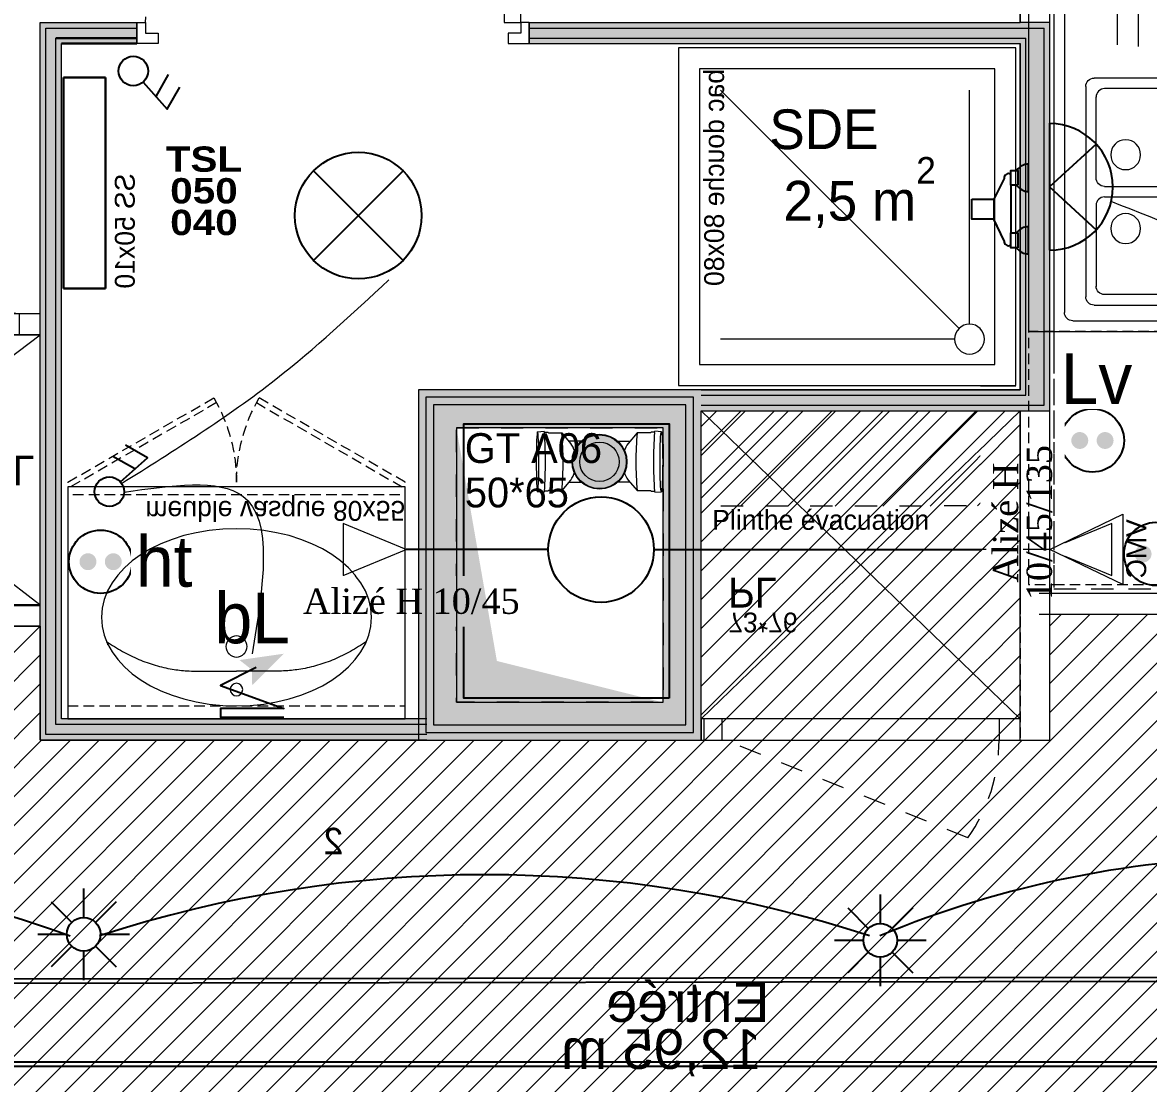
# Model space of a CAD drawing. Header units: centimetres. Extents: x 2666 to 9670, y 1889 to 5633.
# Drawn here: x 6692.1 to 6958.9, y 4312 to 4563.4 of the extents above; entities that cross this region are included whole.
import ezdxf

# ---------------------------------------------------------------- set-up
doc = ezdxf.new("R2010")
doc.units = ezdxf.units.CM
doc.header["$LTSCALE"] = 12.7
for name, pattern in [('ISO-03', [3, 1.2, -1.8]), ('Style de ligne -1', [0.83328, 0.41656, -0.41672]), ('Style de ligne -11', [0.694444, 0.41656, -0.277884]), ('Style de ligne -13', [0.295276, 0.19685, -0.098425]), ('Style de ligne -18', [0.328084, 0.109361, -0.218723]), ('Style de ligne -5', [0.41656, 0.13885, -0.27771]), ('VW-01', [0.83312, 0.41656, -0.41656])]:
    doc.linetypes.add(name, pattern=pattern)
for name, color, linetype, lineweight in [('B amÈnagement intÈrieur', 7, 'Continuous', 5), ('B aménagement intérieur', 7, 'Continuous', 5), ('B BATI-équipement-sanitaires', 7, 'Continuous', 5), ('B Faux plafonds', 7, 'Continuous', 5), ('B GÈnÈral', 7, 'Continuous', 5), ('B Général', 7, 'Continuous', 5), ('C ANNOTATIONS-prestations', 7, 'Continuous', 5), ('C ANNOTATIONS-prestations-1', 7, 'Continuous', 5), ('C ANNOTATIONS-texte', 7, 'Continuous', 5), ('C ANNOTATIONS-texte surfaces', 7, 'Continuous', 5), ('F REMPLISSAGE-vert clair', 7, 'Continuous', 13), ('F REMPLISSAGE-vert clair-1', 7, 'Continuous', 5), ('F REMPLISSAGE-vert foncÈ', 7, 'Continuous', 5), ('F REMPLISSAGE-vert foncé', 7, 'Continuous', 13), ('prlm-ELEC-CFO', 1, 'Continuous', 25)]:
    doc.layers.add(name, color=color, linetype=linetype, lineweight=lineweight)
for name, color, linetype, lineweight, true_color in [('B faience', 7, 'Style de ligne -11', 13, 0x0040ff), ('C ANNOTATIONS-textes-numérotation gaine', 7, 'ISO-03', 5, 0xdd0000), ('D SURFACES-shab', 1, 'Continuous', 5, 0xff0000)]:
    doc.layers.add(name, color=color, linetype=linetype, lineweight=lineweight, true_color=true_color)
for name, color, linetype in [('prlm-CHAUFF', 4, 'Continuous'), ('prlm-CHAUFF-CONV', 20, 'Continuous'), ('prlm-EAU-CHU', 42, 'Continuous'), ('prlm-EAU-EUEV', 25, 'Continuous'), ('prlm-GT', 242, 'Continuous'), ('prlm-MOD', 64, 'Continuous'), ('prlm-VMC', 93, 'Continuous')]:
    doc.layers.add(name, color=color, linetype=linetype)
doc.styles.add('Arial', font='arial.ttf')
doc.styles.add('Eurostile', font='')
doc.styles.add('prlm-chauff-rad', font='ariblk.ttf', dxfattribs={"height": 12})
doc.styles.add('prlm-elec-cfo', font='comic.ttf', dxfattribs={"height": 12})
doc.styles.add('prlm-vmc', font='pala.ttf', dxfattribs={"height": 14})
doc.styles.get('Eurostile').set_extended_font_data('Eurostile')

# ---------------------------------------------------------------- blocks, each defined once
blk = doc.blocks.new('Groupe-28-1')
at = {"layer": 'B Général', "color": 7, "linetype": 'VW-01', "lineweight": 5, "flags": 128}
blk.add_lwpolyline([(6794.89, 4467.39), (6843.89, 4467.39), (6843.89, 4402.39), (6794.89, 4402.39)], close=True, dxfattribs=at)
at = {"layer": 'C ANNOTATIONS-textes-numérotation gaine', "color": 7, "insert": (6796.89, 4466.09), "char_height": 7.059, "width": 48.6441, "attachment_point": 1, "line_spacing_factor": 0.894142, "style": 'Eurostile'}
blk.add_mtext('GT A06\\P50*65', dxfattribs=at)
blk = doc.blocks.new('xi.be')
at = {"layer": 'prlm-VMC', "color": 0, "linetype": 'ByBlock', "lineweight": 5, "flags": 128}
blk.add_lwpolyline([(-6.17, -15), (6.17, -15), (0, 0)], close=True, dxfattribs=at)
at = {"layer": 'prlm-VMC', "color": 0, "linetype": 'ByBlock', "lineweight": 5}
blk.add_solid([(0, -1), (5.17, -14), (-5.17, -14), (0, -1)], dxfattribs=at)
blk = doc.blocks.new('xi.cceu3')
at = {"layer": 'prlm-EAU-CHU', "color": 0, "lineweight": 13}
for p, q in [((-14.67, 7.11), (-13.12, 7.25)), ((-13.03, 6.94), (-13.12, 7.25)), ((-13.03, 6.97), (-12.22, 6.97)), ((-12.22, 6.97), (-12.09, 6.85)), ((-12.09, 6.85), (-8.92, 6.85)), ((-8.91, 6.84), (-6.83, 4.34)), ((8.91, 6.84), (6.83, 4.34)), ((12.09, 6.85), (8.92, 6.85)), ((12.22, 6.97), (12.09, 6.85)), ((13.03, 6.97), (12.22, 6.97)), ((13.03, 6.94), (13.12, 7.25)), ((14.67, 7.11), (13.12, 7.25)), ((-4.09, 4.87), (-7.27, 4.87)), ((4.09, 4.87), (7.27, 4.87)), ((-6.83, -4.34), (-8.91, -6.84)), ((-7.27, -4.87), (-4.09, -4.87)), ((7.27, -4.87), (4.09, -4.87)), ((6.83, -4.34), (8.91, -6.84)), ((-13.12, -7.25), (-14.67, -7.11)), ((-13.12, -7.25), (-13.03, -6.97)), ((-12.22, -6.97), (-13.03, -6.97)), ((-12.09, -6.85), (-12.22, -6.97)), ((-8.92, -6.85), (-12.09, -6.85)), ((8.92, -6.85), (12.09, -6.85)), ((12.09, -6.85), (12.22, -6.97)), ((12.22, -6.97), (13.03, -6.97)), ((13.12, -7.25), (13.03, -6.97)), ((13.12, -7.25), (14.67, -7.11))]:
    blk.add_line(p, q, dxfattribs=at)
for radius in [6.36, 4.67]:
    blk.add_circle((0, 0), radius, dxfattribs=at)
for centre, radius, start, end in [((-119.65, 0.01), 106.84, 356.2523, 3.719), ((-87.18, 0), 78.56, 354.9975, 5.0025), ((87.18, 0), 78.56, 174.9975, 185.0025), ((119.65, 0.01), 106.84, 176.281, 183.7477), ((-11.68, 0.73), 6.05, 16.1332, 36.5542), ((11.68, 0.73), 6.05, 143.4458, 163.8668), ((-11.68, -0.73), 6.05, 323.4458, 343.8668), ((11.68, -0.73), 6.05, 196.1332, 216.5542)]:
    blk.add_arc(centre, radius, start, end, dxfattribs=at)
at = {"layer": 'prlm-EAU-CHU', "color": 0, "lineweight": 13, "extrusion": (0, 0, -1)}
blk.add_ellipse((-14.67, 0), major_axis=(0, 7.1), ratio=0.043635, dxfattribs=at)
at = {"layer": 'prlm-EAU-CHU', "color": 0, "lineweight": 13}
blk.add_ellipse((14.67, 0), major_axis=(0, 7.1), ratio=0.043635, dxfattribs=at)
blk = doc.blocks.new('xi.chu')
at = {"layer": 'prlm-EAU-EUEV', "linetype": 'ByBlock', "lineweight": 5}
blk.add_hatch(color=0, dxfattribs=at).paths.add_polyline_path([(6.5, 0, 1), (-6.5, 0, 1)])
at = {"layer": 'prlm-EAU-EUEV', "color": 0, "linetype": 'ByBlock', "lineweight": 5}
blk.add_circle((0, 0), 6.5, dxfattribs=at)
blk = doc.blocks.new('xi.dchrob')
at = {"layer": 'prlm-MOD', "color": 161}
for p, q in [((8.16, -2.3), (8.16, 2.3)), ((13.38, 1.16), (13.38, -1.16))]:
    blk.add_line(p, q, dxfattribs=at)
for points in [[(0, 10.66), (0, 4.16)], [(4.19, -5.66), (4.19, 5.66)], [(5.77, 7.56), (8.16, 2.38)], [(5.77, -7.26), (8.16, -2.37)], [(0, -4.16), (0, -10.66)]]:
    blk.add_lwpolyline(points, dxfattribs=at)
for points in [[(2.5, 9.16), (4.19, 9.16), (4.19, 5.66), (2.5, 5.66)], [(13.38, -2.37), (8.16, -2.37), (8.16, 2.38), (13.38, 2.38)], [(2.5, -5.66), (4.19, -5.66), (4.19, -9.16), (2.5, -9.16)]]:
    blk.add_lwpolyline(points, close=True, dxfattribs=at)
for centre, radius, start, end in [((0, 7.41), 3.25, 32.579, 90), ((4.65, 7.56), 1.13, 0, 114.0743), ((0, 7.41), 3.25, 270, 327.421), ((0, -7.41), 3.25, 32.579, 90), ((4.65, -7.26), 1.13, 245.9257, 360), ((0, -7.41), 3.25, 270, 327.421)]:
    blk.add_arc(centre, radius, start, end, dxfattribs=at)
blk = doc.blocks.new('xi.BL')
at = {"color": 0, "lineweight": 5}
blk.add_wipeout([(-7.5, -7.5), (7.5, -7.5), (7.5, 7.5), (-7.5, 7.5)], dxfattribs=at).dxf.layer = 'prlm-ELEC-CFO'
at = {"layer": 'prlm-ELEC-CFO', "lineweight": 5}
blk.add_hatch(color=0, dxfattribs=at).paths.add_polyline_path([(-3, 6), (-0.1, 3.7), (0, 0), (7.5, 7.5)])
at = {"layer": 'prlm-ELEC-CFO', "color": 0}
blk.add_lwpolyline([(0.95, 4.23), (-7.5, 0), (7.5, -5.5), (-7.5, -5.5), (-7.5, -7.5), (7.5, -7.5)], dxfattribs=at)
blk = doc.blocks.new('xi.PTCE')
at = {"layer": 'prlm-ELEC-CFO', "color": 0}
for points in [[(-10.61, 10.61), (10.61, -10.61)], [(10.61, 10.61), (-10.61, -10.61)]]:
    blk.add_lwpolyline(points, dxfattribs=at)
at = {"layer": 'prlm-ELEC-CFO', "color": 0, "linetype": 'ByBlock'}
blk.add_circle((0, 0), 15, dxfattribs=at)
blk = doc.blocks.new('xi.DA')
at = {"layer": 'prlm-ELEC-CFO', "color": 0}
for points in [[(0.61, -1.67), (7.04, 4.05), (1.81, 7.01)], [(4.05, 1.39), (-1.17, 4.34)]]:
    blk.add_lwpolyline(points, dxfattribs=at)
blk.add_circle((-2, -4), 3.5, dxfattribs=at)
blk = doc.blocks.new('xi.PCHT')
at = {"color": 0, "lineweight": 5}
blk.add_wipeout([(-7.5, -7.5), (7.5, -7.5), (7.5, 7.5), (-7.5, 7.5)], dxfattribs=at).dxf.layer = 'prlm-ELEC-CFO'
at = {"layer": 'prlm-ELEC-CFO', "color": 0, "linetype": 'ByBlock', "lineweight": 5, "const_width": 2}
for points in [[(-4, 0, 1), (-2, 0, 1)], [(2, 0, 1), (4, 0, 1)]]:
    blk.add_lwpolyline(points, format="xyb", close=True, dxfattribs=at)
at = {"layer": 'prlm-ELEC-CFO', "color": 0, "linetype": 'ByBlock', "lineweight": -2}
blk.add_circle((0, 0), 7.5, dxfattribs=at)
blk = doc.blocks.new('xi.SPOT')
at = {"color": 0, "lineweight": 5}
blk.add_wipeout([(-4, 0), (-2.83, -2.83), (0, -4), (2.83, -2.83), (4, 0), (2.83, 2.83), (0, 4), (-2.83, 2.83)], dxfattribs=at).dxf.layer = 'prlm-ELEC-CFO'
at = {"layer": 'prlm-ELEC-CFO', "color": 0, "linetype": 'ByBlock', "lineweight": -2, "flags": 128}
for points in [[(0, 10.88), (0, 4)], [(-7.69, 7.69), (-2.83, 2.83)], [(7.69, 7.69), (2.83, 2.83)], [(-10.88, 0), (-4, 0)], [(4, 0), (10.88, 0)], [(-2.83, -2.83), (-7.69, -7.69)], [(0, -4), (0, -10.88)], [(2.83, -2.83), (7.69, -7.69)]]:
    blk.add_lwpolyline(points, dxfattribs=at)
at = {"layer": 'prlm-ELEC-CFO', "color": 0, "linetype": 'ByBlock', "lineweight": -2}
blk.add_circle((0, 0), 4, dxfattribs=at)
blk = doc.blocks.new('xi.ECAP')
at = {"color": 0}
blk.add_wipeout([(-15, 0), (-10.13, 11.06), (0, 15), (10.13, 11.06), (15, 0)], dxfattribs=at).dxf.layer = 'prlm-ELEC-CFO'
at = {"layer": 'prlm-ELEC-CFO', "color": 0, "linetype": 'ByBlock', "lineweight": -2, "flags": 128}
blk.add_lwpolyline([(15, 0, 1), (-15, 0)], format="xyb", close=True, dxfattribs=at)
at = {"layer": 'prlm-ELEC-CFO', "color": 0}
blk.add_lwpolyline([(-10.13, 11.06), (0, 0), (10.13, 11.06)], dxfattribs=at)
blk = doc.blocks.new('xi.LV')
at = {"color": 0, "lineweight": 5}
blk.add_wipeout([(-7.5, -7.5), (7.5, -7.5), (7.5, 7.5), (-7.5, 7.5)], dxfattribs=at).dxf.layer = 'prlm-ELEC-CFO'
at = {"layer": 'prlm-ELEC-CFO', "color": 0, "linetype": 'ByBlock', "lineweight": 5, "const_width": 2}
for points in [[(-4, 0, 1), (-2, 0, 1)], [(2, 0, 1), (4, 0, 1)]]:
    blk.add_lwpolyline(points, format="xyb", close=True, dxfattribs=at)
at = {"layer": 'prlm-ELEC-CFO', "color": 0, "linetype": 'ByBlock', "lineweight": -2}
blk.add_circle((0, 0), 7.5, dxfattribs=at)
blk = doc.blocks.new('Evier 120.60 RSH')
at = {"layer": 'B Général', "color": 7, "linetype": 'Continuous', "lineweight": 5}
for p, q in [((-55.5, -2.5), (55.5, -2.5)), ((-57.5, -55.5), (-57.5, -4.5)), ((57.5, -4.5), (57.5, -55.5)), ((2, -7.53), (51.79, -7.53)), ((0, -50.5), (0, -9.53)), ((18.98, -10), (18.98, -10)), ((53.79, -9.53), (53.79, -50.5)), ((-52.12, -15), (-7.88, -15)), ((-52.5, -20), (-7.5, -20)), ((-52.5, -25), (-7.5, -25)), ((-52.5, -30), (-7.5, -30)), ((-52.5, -35), (-7.5, -35)), ((-52.5, -40), (-7.5, -40)), ((-52.12, -45), (-7.88, -45)), ((25.65, -43.33), (25.65, -43.33)), ((9.17, -50), (9.17, -50)), ((51.79, -52.5), (2, -52.5)), ((55.5, -57.5), (-55.5, -57.5))]:
    blk.add_line(p, q, dxfattribs=at)
at = {"layer": 'B Général', "color": 7, "linetype": 'Continuous', "lineweight": 5, "flags": 128}
blk.add_lwpolyline([(-60, 0), (-60, 6), (60, 6), (60, 0)], dxfattribs=at)
blk.add_lwpolyline([(-60, 0), (60, 0), (60, -60), (-60, -60)], close=True, dxfattribs=at)
for points in [[(25.65, -12), (25.65, -48, -0.414212), (23.65, -50), (4.5, -50, -0.198914), (3.09, -49.41, -0.198914), (2.5, -48), (2.5, -12, -0.414214), (4.5, -10)], [(25.65, -12, 0.414212), (23.65, -10), (4.45, -10)], [(28.15, -12), (28.15, -48, 0.414212), (30.15, -50), (49.29, -50, 0.198914), (50.71, -49.41, 0.198914), (51.29, -48), (51.29, -12, 0.414214), (49.29, -10)], [(28.15, -12, -0.414212), (30.15, -10), (49.34, -10)]]:
    blk.add_lwpolyline(points, format="xyb", dxfattribs=at)
at = {"layer": 'B Général', "color": 7, "linetype": 'Continuous', "lineweight": 5}
for centre, start, end in [((-55.5, -4.5), 90, 180), ((55.5, -4.5), 0, 90), ((2, -9.53), 90, 180), ((51.79, -9.53), 0, 90), ((2, -50.5), 180, 270), ((51.79, -50.5), 270, 0), ((-55.5, -55.5), 180, 270), ((55.5, -55.5), 270, 0)]:
    blk.add_arc(centre, 2, start, end, dxfattribs=at)
for centre in [(18.15, -17), (35.65, -17)]:
    blk.add_ellipse(centre, major_axis=(3.54, 0), ratio=1, dxfattribs=at)
blk = doc.blocks.new('Lave Vaisselle')
at = {"layer": 'B Général', "color": 7, "linetype": 'Style de ligne -13', "lineweight": 5, "flags": 128}
blk.add_lwpolyline([(-30, 30), (-30, 36), (30, 36), (30, 30)], dxfattribs=at)
blk.add_lwpolyline([(-30, 30), (30, 30), (30, -30), (-30, -30)], close=True, dxfattribs=at)
at = {"layer": 'B Général', "color": 7, "insert": (0, 0), "char_height": 7.059, "attachment_point": 5, "line_spacing_factor": 0.894142, "style": 'Eurostile'}
blk.add_mtext('LV', dxfattribs=at)
blk = doc.blocks.new('Groupe-7-1')
at = {"layer": 'B Général', "color": 7, "linetype": 'Continuous', "lineweight": 5}
for centre, major_axis, ratio in [((0, -24.07), (32, 0), 0.65625), ((0, -6.97), (1.5, 0), 1), ((0, -17.15), (2.5, 0), 1)]:
    blk.add_ellipse(centre, major_axis=major_axis, ratio=ratio, dxfattribs=at)
for points in [[(-30.82, -18.37), (-20.7, -11.37), (-9.74, -11.32), (-4.71, -11.3), (0, -11.3)], [(30.82, -18.37), (20.7, -11.37), (9.74, -11.32), (4.71, -11.3), (0, -11.3)]]:
    blk.add_open_spline(points, degree=2, knots=[0, 0, 0, 1, 1, 2, 2, 2], dxfattribs=at)
blk.add_open_spline([(-30.45, -17.59), (-30.5, -17.61), (-30.55, -17.64)], degree=2, dxfattribs=at)
blk = doc.blocks.new('meuble vasque 80x60')
at = {"layer": 'B BATI-équipement-sanitaires', "color": 7, "linetype": 'Style de ligne -13', "lineweight": 5, "flags": 128}
for points in [[(-40, -3.07), (40, -3.07), (40, -53.07), (-40, -53.07)], [(-40, -56.07), (-5.36, -76.07), (-4.71, -74.94), (-39.35, -54.94)], [(40, -56.07), (5.36, -76.07), (4.71, -74.94), (39.35, -54.94)]]:
    blk.add_lwpolyline(points, close=True, dxfattribs=at)
at = {"layer": 'B BATI-équipement-sanitaires', "color": 7, "linetype": 'Style de ligne -13', "lineweight": 5}
for centre, start, end in [((-40, -56.07), 330, 0), ((40, -56.07), 180, 210)]:
    blk.add_arc(centre, 40, start, end, dxfattribs=at)
at = {"layer": 'B Général', "lineweight": 5, "flags": 128}
blk.add_lwpolyline([(-40, 0), (40, 0), (40, -55), (-40, -55)], close=True, dxfattribs=at)
at = {"layer": 'B Général', "color": 7}
blk.add_blockref('Groupe-7-1', (0, 0), dxfattribs=at)
at = {"layer": 'C ANNOTATIONS-prestations', "insert": (40, -53.07), "char_height": 4.706, "width": 80, "attachment_point": 9, "line_spacing_factor": 0.894142, "style": 'Eurostile'}
blk.add_mtext('meuble vasque 80x55', dxfattribs=at)
blk = doc.blocks.new('VMC')
at = {"layer": 'B Général', "color": 7, "linetype": 'Style de ligne -1', "lineweight": 13}
blk.add_line((0, 10.77), (0, 17), dxfattribs=at)
at = {"layer": 'B Général', "color": 250, "linetype": 'Continuous', "lineweight": 5, "true_color": 0x444444, "flags": 128}
blk.add_lwpolyline([(0, 10.77), (-8.34, -6.52), (8.34, -6.52)], close=True, dxfattribs=at)
at = {"layer": 'C ANNOTATIONS-prestations', "insert": (-7.15, -7.39), "char_height": 4.706, "attachment_point": 1, "line_spacing_factor": 0.894142, "style": 'Eurostile'}
blk.add_mtext('VMC', dxfattribs=at)
blk = doc.blocks.new('Bac douche 80.80')
at = {"layer": 'B faience', "lineweight": 18, "flags": 128}
blk.add_lwpolyline([(-41, -40), (40, -40), (40, 41)], dxfattribs=at)
at = {"layer": 'B Général', "color": 7, "linetype": 'Continuous', "lineweight": 5}
for p, q in [((25.5, -25.5), (-31, 31)), ((28, -24.46), (28, 31)), ((24.46, -28), (-31, -28))]:
    blk.add_line(p, q, dxfattribs=at)
at = {"layer": 'B Général', "color": 7, "linetype": 'Continuous', "lineweight": 5, "flags": 128}
for points in [[(-41, 41), (39, 41), (39, -39), (-41, -39)], [(-36, 36), (34, 36), (34, -34), (-36, -34)]]:
    blk.add_lwpolyline(points, close=True, dxfattribs=at)
at = {"layer": 'B Général', "color": 7, "linetype": 'Continuous', "lineweight": 5}
blk.add_circle((28, -28), 3.54, dxfattribs=at)
at = {"layer": 'C ANNOTATIONS-prestations', "color": 7, "insert": (-36, 32.51), "char_height": 4.706, "width": 70, "attachment_point": 4, "line_spacing_factor": 0.894142, "style": 'Eurostile'}
blk.add_mtext('bac douche 80x80', dxfattribs=at)
blk = doc.blocks.new('Groupe-13-1')
at = {"layer": 'B Général', "color": 7, "linetype": 'Continuous', "lineweight": 5}
for p, q in [((-301.8, 126.63), (-216.72, 62.63)), ((-216.8, 126.63), (-299.72, 62.63))]:
    blk.add_line(p, q, dxfattribs=at)
at = {"layer": 'B Général', "color": 7, "linetype": 'VW-01', "lineweight": 5}
blk.add_line((-295.38, 42.15), (-221.72, 57.63), dxfattribs=at)
at = {"layer": 'B Général', "color": 7, "linetype": 'Continuous', "lineweight": 5, "flags": 128}
for points in [[(-301.8, 62.63), (-301.8, 126.63), (-216.72, 126.63), (-216.72, 62.63)], [(-301.8, 57.63), (-301.8, 62.63), (-296.8, 62.63), (-296.8, 57.63)], [(-221.72, 57.63), (-221.72, 62.63), (-216.72, 62.63), (-216.72, 57.63)]]:
    blk.add_lwpolyline(points, close=True, dxfattribs=at)
at = {"layer": 'B Général', "color": 252, "linetype": 'Continuous', "lineweight": 5, "true_color": 0x888888, "flags": 128}
blk.add_lwpolyline([(-299.72, 57.63), (-299.72, 62.63), (-216.72, 62.63), (-216.72, 57.63)], close=True, dxfattribs=at)
at = {"layer": 'B Général', "color": 7, "linetype": 'VW-01', "lineweight": 5}
blk.add_arc((-211.8, 57.63), 85, 180, 190.4987, dxfattribs=at)
at = {"layer": 'B Général', "color": 7, "insert": (-229.57, 98.31), "char_height": 7.059, "attachment_point": 1, "line_spacing_factor": 0.894142, "style": 'Eurostile'}
blk.add_mtext('PL', dxfattribs=at)
at = {"layer": 'C ANNOTATIONS-prestations', "insert": (-240.14, 102.91), "char_height": 4.706, "attachment_point": 4, "line_spacing_factor": 0.894142, "style": 'Eurostile'}
blk.add_mtext('65*85', dxfattribs=at)

msp = doc.modelspace()

# ---------------------------------------------------------------- hatches: boundary and pattern name
at = {"layer": 'B GÈnÈral', "linetype": 'Continuous', "lineweight": 0, "true_color": 0xc0dcc0}
msp.add_hatch(color=9, dxfattribs=at).paths.add_polyline_path([(6929.83, 4559.69), (6928.53, 4558.39), (6812.18, 4558.39), (6812.18, 4563.39), (6935.53, 4563.39), (6934.23, 4562.09)])
at = {"layer": 'C ANNOTATIONS-prestations-1', "linetype": 'Continuous', "lineweight": 18, "true_color": 0x729900}
h = msp.add_hatch(dxfattribs=at)
h.set_pattern_fill('ANSI31_2', color=64, style=0, pattern_type=2)
h.set_pattern_definition([(45, (0, 0), (-5.61266, 5.61266), [])])
h.paths.add_polyline_path([(6852.89, 4448.76), (6852.89, 4471.39), (6930.53, 4471.39), (6930.53, 4448.87)])

# ---------------------------------------------------------------- linework, layer by layer
at = {"layer": 'B amÈnagement intÈrieur', "color": 9, "linetype": 'Continuous', "true_color": 0xc0dcc0}
for points in [[(6785.89, 4476.39), (6852.89, 4476.39), (6794.89, 4467.39), (6843.89, 4467.39)], [(6843.89, 4467.39), (6852.89, 4476.39), (6843.89, 4402.39), (6852.89, 4393.39)], [(6794.89, 4402.39), (6785.89, 4393.39), (6843.89, 4402.39), (6852.89, 4393.39)]]:
    msp.add_solid(points, dxfattribs=at)
at = {"layer": 'B aménagement intérieur', "color": 7, "linetype": 'Continuous', "lineweight": 13}
for p, q in [((6852.89, 4476.39), (6785.89, 4476.39)), ((6852.89, 4393.39), (6852.89, 4471.39)), ((6843.89, 4467.39), (6794.89, 4467.39)), ((6843.89, 4402.39), (6843.89, 4467.39)), ((6794.89, 4402.39), (6843.89, 4402.39)), ((6785.89, 4393.39), (6852.89, 4393.39))]:
    msp.add_line(p, q, dxfattribs=at)
at = {"layer": 'B aménagement intérieur', "color": 7, "linetype": 'Style de ligne -13', "lineweight": 5}
for p, q in [((6852.89, 4393.39), (6852.89, 4471.39)), ((6576.27, 4420.39), (6696.27, 4420.39)), ((6696.27, 4420.39), (6696.27, 4393.39)), ((6696.27, 4393.39), (6696.34, 4393.39)), ((6696.34, 4393.39), (6696.34, 4393.39)), ((6696.34, 4393.39), (6852.89, 4393.39)), ((6928.53, 4393.39), (6935.53, 4393.39))]:
    msp.add_line(p, q, dxfattribs=at)
at = {"layer": 'B GÈnÈral', "color": 9, "linetype": 'Continuous', "true_color": 0xc0dcc0}
for points in [[(6696.26, 4563.39), (6701.26, 4558.39), (6719.18, 4563.39), (6719.18, 4558.39)], [(6696.26, 4393.39), (6701.26, 4398.39), (6696.26, 4563.39), (6701.26, 4558.39)]]:
    msp.add_solid(points, dxfattribs=at)
at = {"layer": 'B Général', "color": 7, "linetype": 'Continuous', "lineweight": 5}
for p, q in [((6928.53, 4563.39), (6928.53, 4883.39)), ((6935.53, 4563.39), (6935.53, 4883.39)), ((6812.18, 4563.39), (6810.18, 4563.39)), ((6810.18, 4563.39), (6810.18, 4560.89)), ((6812.18, 4558.39), (6812.18, 4563.39)), ((6810.18, 4560.89), (6807.18, 4560.89)), ((6807.18, 4560.89), (6807.18, 4558.39)), ((6807.18, 4558.39), (6812.18, 4558.39)), ((6696.27, 4425.39), (6611.26, 4425.39)), ((6696.27, 4420.39), (6611.26, 4420.39)), ((6852.89, 4398.39), (6852.89, 4393.39)), ((6857.89, 4398.39), (6852.89, 4398.39)), ((6857.89, 4393.39), (6857.89, 4398.39)), ((6923.53, 4398.39), (6923.53, 4393.39)), ((6928.53, 4398.39), (6923.53, 4398.39)), ((6928.53, 4393.39), (6928.53, 4398.39)), ((6852.89, 4393.39), (6857.89, 4393.39)), ((6923.53, 4393.39), (6928.53, 4393.39)), ((6928.53, 4393.39), (6935.53, 4393.39))]:
    msp.add_line(p, q, dxfattribs=at)
at = {"layer": 'B Général', "color": 154, "linetype": 'VW-01'}
msp.add_line((6928.53, 4653.39), (6928.53, 4563.39), dxfattribs=at)
at = {"layer": 'B Général'}
for p, q in [((6806.18, 4646.39), (6806.18, 4563.39)), ((6810.18, 4563.39), (6810.18, 4646.39)), ((6806.18, 4563.39), (6810.18, 4563.39))]:
    msp.add_line(p, q, dxfattribs=at)
at = {"layer": 'B Général', "linetype": 'Style de ligne -18', "lineweight": 5}
msp.add_line((6721.18, 4563.39), (6721.91, 4574.22), dxfattribs=at)
at = {"layer": 'B Général', "color": 98, "linetype": 'Continuous', "lineweight": 13, "true_color": 0x004400}
for p, q in [((6696.26, 4563.39), (6719.18, 4563.39)), ((6696.26, 4393.39), (6696.26, 4563.39)), ((6719.18, 4563.39), (6719.18, 4558.39)), ((6812.18, 4563.39), (6928.53, 4563.39)), ((6812.18, 4563.39), (6812.18, 4558.39)), ((6701.26, 4398.39), (6701.26, 4558.39)), ((6812.18, 4558.39), (6928.53, 4558.39)), ((6787.89, 4393.39), (6696.26, 4393.39)), ((6787.89, 4393.39), (6787.89, 4393.39))]:
    msp.add_line(p, q, dxfattribs=at)
at = {"layer": 'B Général', "color": 7, "linetype": 'Continuous', "lineweight": 13}
for p, q in [((6696.27, 4425.39), (6611.26, 4425.39)), ((6696.27, 4420.39), (6611.26, 4420.39))]:
    msp.add_line(p, q, dxfattribs=at)
at = {"layer": 'B Général', "color": 252, "linetype": 'Continuous', "lineweight": 5}
for p, q in [((6853.53, 4398.39), (6853.53, 4393.39)), ((6928.53, 4398.39), (6853.53, 4398.39)), ((6928.53, 4393.39), (6928.53, 4398.39)), ((6853.53, 4393.39), (6928.53, 4393.39))]:
    msp.add_line(p, q, dxfattribs=at)
at = {"layer": 'B Général', "color": 7, "linetype": 'VW-01', "lineweight": 5}
msp.add_line((6916.12, 4370.19), (6858.53, 4393.39), dxfattribs=at)
at = {"layer": 'B Général', "color": 7, "linetype": 'Continuous', "lineweight": 5, "flags": 128}
msp.add_lwpolyline([(6719.18, 4563.39), (6721.18, 4563.39), (6721.18, 4560.89), (6724.18, 4560.89), (6724.18, 4558.39), (6719.18, 4558.39), (6719.18, 4558.39), (6719.18, 4558.39), (6719.18, 4562.67), (6719.18, 4562.67)], close=True, dxfattribs=at)
at = {"layer": 'B Général', "color": 7, "linetype": 'VW-01', "lineweight": 5}
msp.add_arc((6883.53, 4393.39), 40, 324.5523, 0, dxfattribs=at)
at = {"layer": 'C ANNOTATIONS-prestations', "color": 7, "linetype": 'VW-01', "lineweight": 13, "flags": 128}
msp.add_lwpolyline([(6852.89, 4448.76), (6852.89, 4471.39), (6930.53, 4471.39), (6930.53, 4448.87), (6852.89, 4448.76), (6852.89, 4448.76), (6852.89, 4448.76)], close=True, dxfattribs=at)
at = {"layer": 'D SURFACES-shab', "lineweight": 18}
for p, q in [((6696.27, 4425.27), (6696.27, 4563.39)), ((6701.26, 4398.39), (6701.26, 4558.39)), ((6850.53, 4476.39), (6785.89, 4476.39)), ((6850.53, 4476.39), (6850.53, 4476.39)), ((6852.89, 4393.39), (6852.89, 4471.39)), ((6611.19, 4425.27), (6696.27, 4425.27)), ((6576.27, 4420.39), (6696.27, 4420.39)), ((6696.27, 4420.39), (6696.26, 4393.39)), ((6696.26, 4393.39), (6852.89, 4393.39))]:
    msp.add_line(p, q, dxfattribs=at)
at = {"layer": 'F REMPLISSAGE-vert clair'}
for p, q in [((6697.56, 4562.09), (6719.18, 4562.09)), ((6697.56, 4394.69), (6697.56, 4562.09)), ((6812.18, 4562.09), (6934.23, 4562.09)), ((6699.96, 4397.09), (6699.96, 4559.69)), ((6812.18, 4559.69), (6929.83, 4559.69)), ((6851.09, 4474.59), (6787.69, 4474.59)), ((6851.09, 4395.19), (6851.09, 4474.59)), ((6849.29, 4472.79), (6789.49, 4472.79)), ((6849.29, 4396.99), (6849.29, 4472.79)), ((6787.89, 4397.09), (6699.96, 4397.09)), ((6789.49, 4396.99), (6849.29, 4396.99)), ((6787.89, 4394.69), (6697.56, 4394.69)), ((6787.69, 4395.19), (6851.09, 4395.19))]:
    msp.add_line(p, q, dxfattribs=at)
at = {"layer": 'F REMPLISSAGE-vert clair', "color": 7, "linetype": 'Continuous', "lineweight": 13}
for p, q in [((6843.89, 4467.39), (6794.89, 4467.39)), ((6843.89, 4402.39), (6843.89, 4467.39)), ((6794.89, 4402.39), (6843.89, 4402.39))]:
    msp.add_line(p, q, dxfattribs=at)
at = {"layer": 'F REMPLISSAGE-vert clair-1', "color": 9, "linetype": 'Continuous', "true_color": 0xc0dcc0}
for points in [[(6699.96, 4559.69), (6697.56, 4562.09), (6719.18, 4559.69), (6719.18, 4562.09)], [(6699.96, 4397.09), (6697.56, 4394.69), (6699.96, 4559.69), (6697.56, 4562.09)], [(6934.23, 4562.09), (6929.83, 4559.69), (6812.18, 4562.09), (6812.18, 4559.69)], [(6787.69, 4474.59), (6851.09, 4474.59), (6789.49, 4472.79), (6849.29, 4472.79)], [(6849.29, 4472.79), (6851.09, 4474.59), (6849.29, 4396.99), (6851.09, 4395.19)], [(6789.49, 4472.79), (6849.29, 4472.79), (6794.89, 4467.39), (6843.89, 4467.39)], [(6843.89, 4467.39), (6849.29, 4472.79), (6843.89, 4402.39), (6849.29, 4396.99)], [(6789.49, 4396.99), (6794.89, 4402.39), (6849.29, 4396.99), (6843.89, 4402.39)], [(6699.96, 4397.09), (6787.89, 4397.09), (6697.56, 4394.69), (6787.89, 4394.69)], [(6787.69, 4395.19), (6789.49, 4396.99), (6851.09, 4395.19), (6849.29, 4396.99)]]:
    msp.add_solid(points, dxfattribs=at)
at = {"layer": 'F REMPLISSAGE-vert foncÈ', "color": 54, "linetype": 'Continuous', "true_color": 0x99aa00}
for points in [[(6697.56, 4562.09), (6696.26, 4563.39), (6719.18, 4562.09), (6719.18, 4563.39)], [(6697.56, 4394.69), (6696.26, 4393.39), (6697.56, 4562.09), (6696.26, 4563.39)], [(6935.53, 4563.39), (6934.23, 4562.09), (6812.18, 4563.39), (6812.18, 4562.09)], [(6701.26, 4398.39), (6699.96, 4397.09), (6701.26, 4558.39), (6699.96, 4559.69)], [(6929.83, 4559.69), (6928.53, 4558.39), (6812.18, 4559.69), (6812.18, 4558.39)], [(6785.89, 4476.39), (6852.89, 4476.39), (6787.69, 4474.59), (6851.09, 4474.59)], [(6851.09, 4474.59), (6852.89, 4476.39), (6851.09, 4395.19), (6852.89, 4393.39)], [(6697.56, 4394.69), (6787.89, 4394.69), (6696.26, 4393.39), (6787.89, 4393.39)], [(6785.89, 4393.39), (6787.69, 4395.19), (6852.89, 4393.39), (6851.09, 4395.19)]]:
    msp.add_solid(points, dxfattribs=at)
at = {"layer": 'F REMPLISSAGE-vert foncé', "color": 98, "linetype": 'Continuous', "lineweight": 13, "true_color": 0x004400}
for p, q in [((6696.26, 4563.39), (6719.18, 4563.39)), ((6696.26, 4393.39), (6696.26, 4563.39)), ((6812.18, 4563.39), (6928.53, 4563.39)), ((6935.53, 4563.39), (6928.53, 4563.39)), ((6701.26, 4398.39), (6701.26, 4558.39)), ((6812.18, 4558.39), (6928.53, 4558.39)), ((6787.89, 4393.39), (6696.26, 4393.39))]:
    msp.add_line(p, q, dxfattribs=at)
at = {"layer": 'F REMPLISSAGE-vert foncé'}
for p, q in [((6697.56, 4562.09), (6719.18, 4562.09)), ((6697.56, 4394.69), (6697.56, 4562.09)), ((6812.18, 4562.09), (6934.23, 4562.09)), ((6699.96, 4397.09), (6699.96, 4559.69)), ((6812.18, 4559.69), (6929.83, 4559.69)), ((6851.09, 4474.59), (6787.69, 4474.59)), ((6851.09, 4395.19), (6851.09, 4474.59)), ((6787.89, 4397.09), (6699.96, 4397.09)), ((6787.89, 4394.69), (6697.56, 4394.69)), ((6787.69, 4395.19), (6851.09, 4395.19))]:
    msp.add_line(p, q, dxfattribs=at)
at = {"layer": 'F REMPLISSAGE-vert foncé', "color": 7, "linetype": 'Continuous', "lineweight": 13}
for p, q in [((6852.89, 4476.39), (6785.89, 4476.39)), ((6852.89, 4393.39), (6852.89, 4471.39)), ((6785.89, 4393.39), (6852.89, 4393.39))]:
    msp.add_line(p, q, dxfattribs=at)
at = {"layer": 'prlm-CHAUFF', "ltscale": 50}
for p, q in [((6309.76, 4336.24), (7014.66, 4337.29)), ((6309.76, 4335.24), (7015.08, 4336.29)), ((6309.77, 4317.14), (7041.02, 4317.14)), ((6309.77, 4316.14), (7041.44, 4316.14))]:
    msp.add_line(p, q, dxfattribs=at)
at = {"layer": 'prlm-ELEC-CFO', "lineweight": 30}
for p, q in [((6699.96, 4559.69), (6719.18, 4559.69)), ((6699.96, 4559.69), (6719.18, 4559.69)), ((6701.26, 4558.39), (6719.18, 4558.39)), ((6701.26, 4558.39), (6719.18, 4558.39)), ((6701.74, 4550.35), (6701.74, 4500.35)), ((6711.74, 4550.35), (6701.74, 4550.35)), ((6711.74, 4500.35), (6711.74, 4550.35)), ((6701.74, 4500.35), (6711.74, 4500.35))]:
    msp.add_line(p, q, dxfattribs=at)
at = {"layer": 'prlm-ELEC-CFO', "lineweight": 13}
msp.add_spline([(6715.55, 4454.19), (6752.11, 4478.9), (6778.87, 4502.4)], degree=3, dxfattribs=at)
at = {"layer": 'prlm-ELEC-CFO', "lineweight": 30}
msp.add_solid([(6701.26, 4558.39), (6699.96, 4559.69), (6719.18, 4558.39), (6719.18, 4559.69)], dxfattribs=at)
at = {"layer": 'prlm-GT'}
msp.add_lwpolyline([(6845.29, 4403.34), (6796.65, 4403.34), (6796.65, 4468.34), (6845.29, 4468.34)], close=True, dxfattribs=at)
at = {"layer": 'prlm-VMC'}
for points in [[(6816.68, 4438.51), (6783.03, 4438.51)], [(6841.68, 4438.51), (6935.29, 4438.51)]]:
    msp.add_lwpolyline(points, dxfattribs=at)
msp.add_circle((6829.18, 4438.51), 12.5, dxfattribs=at)

# ---------------------------------------------------------------- block references
at = {"layer": 'B Général', "color": 7, "extrusion": (0, 0, -1), "zscale": -1, "rotation": 180}
msp.add_blockref('Groupe-13-1', (-6912.99, 4552.02), dxfattribs=at)
at = {"layer": 'C ANNOTATIONS-textes-numérotation gaine', "color": 7}
msp.add_blockref('Groupe-28-1', (0, 0), dxfattribs=at)
at = {"layer": 'prlm-EAU-CHU'}
msp.add_blockref('xi.cceu3', (6828.81, 4459.33), dxfattribs=at)
at = {"layer": 'prlm-EAU-EUEV'}
msp.add_blockref('xi.chu', (6828.81, 4459.33), dxfattribs=at)
at = {"layer": 'prlm-ELEC-CFO', "rotation": 270}
for name, p in [('xi.DA', (6722.31, 4549.9)), ('xi.ECAP', (6935.5, 4524.43))]:
    msp.add_blockref(name, p, dxfattribs=at)
at = {"layer": 'prlm-ELEC-CFO'}
for name, p in [('xi.PTCE', (6771.64, 4517.65)), ('xi.DA', (6714.65, 4456.23))]:
    msp.add_blockref(name, p, dxfattribs=at)
at = {"layer": 'prlm-MOD', "rotation": 180}
msp.add_blockref('xi.dchrob', (6930.48, 4519.2), dxfattribs=at)
at = {"layer": 'prlm-VMC', "rotation": 270}
msp.add_blockref('xi.be', (6783.03, 4438.51), dxfattribs=at)
at = {"layer": 'prlm-VMC', "color": 1, "rotation": 90}
msp.add_blockref('xi.be', (6935.29, 4438.51), dxfattribs=at)

# ---------------------------------------------------------------- texts
at = {"layer": 'B Général', "extrusion": (0, 0, -1), "insert": (6859.31, 4424.78), "char_height": 7.059, "attachment_point": 1, "text_direction": (1, 0, 0), "line_spacing_factor": 0.894142, "style": 'Eurostile'}
msp.add_mtext('PL', dxfattribs=at)
at = {"layer": 'C ANNOTATIONS-prestations', "insert": (6855.53, 4447.9), "char_height": 4.706, "attachment_point": 1, "line_spacing_factor": 2.986873, "style": 'Eurostile'}
msp.add_mtext('Plinthe évacuation ', dxfattribs=at)
at = {"layer": 'C ANNOTATIONS-prestations', "extrusion": (0, 0, -1), "insert": (6859.31, 4421.27), "char_height": 4.706, "attachment_point": 4, "text_direction": (1, 0, 0), "line_spacing_factor": 0.894142, "style": 'Eurostile'}
msp.add_mtext('73*76', dxfattribs=at)
at = {"layer": 'C ANNOTATIONS-texte', "extrusion": (0, 0, -1), "style": 'Arial'}
msp.add_text('Entrée', height=9.412, dxfattribs=at).set_placement((-6869.14, 4326.61))
at = {"layer": 'C ANNOTATIONS-texte', "insert": (6882.01, 4533.26), "char_height": 9.412, "attachment_point": 8, "line_spacing_factor": 0.894142, "style": 'Eurostile'}
msp.add_mtext('SDE', dxfattribs=at)
at = {"layer": 'C ANNOTATIONS-texte surfaces', "extrusion": (0, 0, -1)}
for s, height, style, p in [('2', 6.27, 'Eurostile', (-6768.09, 4366.32)), ('12,95 m', 9.412, 'Arial', (-6867.2, 4315.46))]:
    msp.add_text(s, height=height, dxfattribs=dict(at, style=style)).set_placement(p)
at = {"layer": 'C ANNOTATIONS-texte surfaces', "insert": (6890.48, 4531.52), "char_height": 9.412, "attachment_point": 2, "line_spacing_factor": 0.894142, "style": 'Eurostile'}
msp.add_mtext('2,5 m{\\H0.6667x;\\S2^ ;}', dxfattribs=at)

# ---------------------------------------------------------------- next in the draw order: linework, layer by layer
at = {"layer": 'prlm-ELEC-CFO', "lineweight": 13}
msp.add_spline([(7005.42, 4437.67), (7006.58, 4482.99), (6950.1, 4520.98)], degree=3, dxfattribs=at)

# ---------------------------------------------------------------- next in the draw order: block references
at = {"layer": 'B Général', "color": 7, "extrusion": (0, 0, -1), "zscale": -1, "rotation": 270}
msp.add_blockref('Evier 120.60 RSH', (-6936.53, 4550.22), dxfattribs=at)
at = {"layer": 'prlm-ELEC-CFO'}
for name, p in [('xi.BL', (6746.5, 4406.34)), ('xi.SPOT', (6706.54, 4347.36)), ('xi.SPOT', (6895.36, 4345.93))]:
    msp.add_blockref(name, p, dxfattribs=at)

# ---------------------------------------------------------------- next in the draw order: texts
at = {"layer": 'prlm-CHAUFF-CONV', "lineweight": 20, "insert": (6735.06, 4523.48), "char_height": 6, "width": 32.8236, "attachment_point": 5, "line_spacing_factor": 0.75, "style": 'prlm-chauff-rad', "bg_fill": 3, "box_fill_scale": 1.1, "bg_fill_color": 256, "bg_fill_transparency": 0}
msp.add_mtext('TSL\\P050\\P040', dxfattribs=at)

# ---------------------------------------------------------------- next in the draw order: linework, layer by layer
at = {"layer": 'B GÈnÈral', "color": 9, "linetype": 'Continuous', "true_color": 0xc0dcc0}
msp.add_solid([(6701.26, 4398.39), (6787.89, 4398.39), (6696.26, 4393.39), (6787.89, 4393.39)], dxfattribs=at)
at = {"layer": 'B Général', "color": 98, "linetype": 'Continuous', "lineweight": 13, "true_color": 0x004400}
msp.add_line((6787.89, 4398.39), (6701.26, 4398.39), dxfattribs=at)
at = {"layer": 'D SURFACES-shab', "lineweight": 18}
msp.add_line((6785.89, 4398.39), (6701.26, 4398.39), dxfattribs=at)
at = {"layer": 'F REMPLISSAGE-vert foncÈ', "color": 54, "linetype": 'Continuous', "true_color": 0x99aa00}
msp.add_solid([(6701.26, 4398.39), (6787.89, 4398.39), (6699.96, 4397.09), (6787.89, 4397.09)], dxfattribs=at)
at = {"layer": 'F REMPLISSAGE-vert foncé', "color": 98, "linetype": 'Continuous', "lineweight": 13, "true_color": 0x004400}
msp.add_line((6787.89, 4398.39), (6701.26, 4398.39), dxfattribs=at)
at = {"layer": 'prlm-ELEC-CFO'}
for centre, radius, start, end in [((6990.09, 4116.97), 248.81, 68.7509, 112.3979), ((6615.91, 4109.17), 253.31, 69.8081, 112.4968), ((6801.56, 4066.39), 295.08, 71.9863, 108.0137)]:
    msp.add_arc(centre, radius, start, end, dxfattribs=at)

# ---------------------------------------------------------------- next in the draw order: block references
for name, p in [('xi.LV', (6945.65, 4464.36)), ('xi.PCHT', (6960.66, 4437.47))]:
    msp.add_blockref(name, p, dxfattribs=at)

# ---------------------------------------------------------------- next in the draw order: texts
at = {"layer": 'prlm-ELEC-CFO', "lineweight": 30, "extrusion": (0, 0, -1), "insert": (6718.73, 4500.35), "char_height": 4.706, "width": 50, "attachment_point": 9, "text_direction": (0, -1, 0), "line_spacing_factor": 0.894142, "style": 'Eurostile'}
msp.add_mtext('SS 50x10', dxfattribs=at)
at = {"layer": 'prlm-ELEC-CFO', "lineweight": 20, "insert": (6746.5, 4422.22), "char_height": 12, "attachment_point": 5, "line_spacing_factor": 0.8, "style": 'prlm-elec-cfo', "bg_fill": 3, "box_fill_scale": 1.1, "bg_fill_color": 256, "bg_fill_transparency": 0}
msp.add_mtext('bL', dxfattribs=at)

# ---------------------------------------------------------------- next in the draw order: linework, layer by layer
at = {"layer": 'prlm-ELEC-CFO', "lineweight": 13}
msp.add_spline([(6716.15, 4452.11), (6744.26, 4451.19), (6746.48, 4413.84)], degree=3, dxfattribs=at)

# ---------------------------------------------------------------- next in the draw order: texts
at = {"layer": 'prlm-ELEC-CFO', "lineweight": 20, "insert": (6946.61, 4479.01), "char_height": 12, "attachment_point": 5, "line_spacing_factor": 0.8, "style": 'prlm-elec-cfo', "bg_fill": 3, "box_fill_scale": 1.1, "bg_fill_color": 256, "bg_fill_transparency": 0}
msp.add_mtext('Lv', dxfattribs=at)

# ---------------------------------------------------------------- next in the draw order: block references
at = {"layer": 'prlm-ELEC-CFO'}
msp.add_blockref('xi.PCHT', (6710.57, 4435.64), dxfattribs=at)

# ---------------------------------------------------------------- next in the draw order: texts
at = {"layer": 'prlm-VMC', "ltscale": 25, "insert": (6929.1, 4444.9), "char_height": 6, "width": 58.6147, "attachment_point": 5, "rotation": 90, "line_spacing_factor": 0.8, "style": 'prlm-vmc', "bg_fill": 2}
msp.add_mtext('Alizé H 10/45/135', dxfattribs=at)
at = {"layer": 'prlm-VMC', "ltscale": 25, "insert": (6784.22, 4426.24), "char_height": 6, "width": 58.6147, "attachment_point": 5, "line_spacing_factor": 0.8, "style": 'prlm-vmc', "bg_fill": 2}
msp.add_mtext('Alizé H 10/45', dxfattribs=at)

# ---------------------------------------------------------------- next in the draw order: hatches: boundary and pattern name
at = {"layer": 'B GÈnÈral', "linetype": 'Continuous', "lineweight": 0, "true_color": 0xc0dcc0}
for points in [[(6934.23, 4562.09), (6935.53, 4563.39), (6935.53, 4471.39), (6934.23, 4472.69), (6929.83, 4475.09), (6928.53, 4476.39), (6928.53, 4558.39), (6929.83, 4559.69)], [(6934.23, 4472.69), (6935.53, 4471.39), (6852.89, 4471.39), (6852.89, 4476.39), (6928.53, 4476.39), (6929.83, 4475.09)]]:
    msp.add_hatch(color=9, dxfattribs=at).paths.add_polyline_path(points)

# ---------------------------------------------------------------- next in the draw order: linework, layer by layer
at = {"layer": 'B amÈnagement intÈrieur', "color": 9, "linetype": 'Continuous', "true_color": 0xc0dcc0}
msp.add_solid([(6794.89, 4467.39), (6785.89, 4476.39), (6794.89, 4402.39), (6785.89, 4393.39)], dxfattribs=at)
at = {"layer": 'B amÈnagement intÈrieur', "color": 254, "linetype": 'Continuous', "true_color": 0xd6d6d6}
msp.add_solid([(6804.49, 4412.12), (6843.53, 4402.39), (6794.89, 4467.39), (6794.89, 4402.39)], dxfattribs=at)
at = {"layer": 'B aménagement intérieur', "color": 7, "linetype": 'Continuous', "lineweight": 13}
for p, q in [((6785.89, 4476.39), (6785.89, 4393.39)), ((6794.89, 4467.39), (6794.89, 4402.39))]:
    msp.add_line(p, q, dxfattribs=at)
at = {"layer": 'B aménagement intérieur', "color": 7, "linetype": 'Style de ligne -13', "lineweight": 5}
for p, q in [((6852.89, 4471.39), (6928.53, 4471.39)), ((6928.53, 4471.39), (6928.53, 4393.39)), ((6935.53, 4393.39), (6935.53, 4423.22))]:
    msp.add_line(p, q, dxfattribs=at)
at = {"layer": 'B aménagement intérieur', "color": 7, "linetype": 'Style de ligne -5', "lineweight": 5}
msp.add_line((6931.03, 4438.56), (6846.53, 4438.56), dxfattribs=at)
at = {"layer": 'B faience'}
for p, q in [((6936.53, 4611.22), (6936.53, 4429.22)), ((6936.53, 4429.22), (6996.53, 4429.22))]:
    msp.add_line(p, q, dxfattribs=at)
at = {"layer": 'B Général', "color": 98, "linetype": 'Continuous', "lineweight": 13, "true_color": 0x004400}
for p, q in [((6935.53, 4471.39), (6935.53, 4563.39)), ((6928.53, 4476.39), (6928.53, 4558.39)), ((6852.89, 4476.39), (6928.53, 4476.39)), ((6852.89, 4471.39), (6928.53, 4471.39))]:
    msp.add_line(p, q, dxfattribs=at)
at = {"layer": 'B Général', "color": 7, "linetype": 'Continuous', "lineweight": 5}
for p, q in [((6928.53, 4471.39), (6852.89, 4398.39)), ((6852.89, 4471.39), (6928.53, 4398.39)), ((6928.53, 4393.39), (6928.53, 4471.39)), ((6935.53, 4393.39), (6935.53, 4471.39)), ((6933.03, 4428.22), (7043.53, 4428.22)), ((6933.03, 4423.22), (7043.53, 4423.22))]:
    msp.add_line(p, q, dxfattribs=at)
at = {"layer": 'B Général', "color": 7, "linetype": 'Continuous', "lineweight": 13}
for p, q in [((6933.03, 4428.22), (7043.53, 4428.22)), ((6933.03, 4423.22), (7043.53, 4423.22))]:
    msp.add_line(p, q, dxfattribs=at)
at = {"layer": 'D SURFACES-shab', "lineweight": 18}
for p, q in [((6935.53, 4428.22), (6935.53, 4883.39)), ((6928.53, 4558.39), (6928.53, 4476.39)), ((6785.89, 4476.39), (6785.89, 4398.39)), ((6928.53, 4476.39), (6850.53, 4476.39)), ((6852.89, 4471.39), (6928.53, 4471.39)), ((6928.53, 4471.39), (6928.53, 4423.22))]:
    msp.add_line(p, q, dxfattribs=at)
at = {"layer": 'F REMPLISSAGE-vert clair'}
for p, q in [((6934.23, 4472.69), (6934.23, 4562.09)), ((6929.83, 4475.09), (6929.83, 4559.69)), ((6787.69, 4474.59), (6787.69, 4395.19)), ((6852.89, 4475.09), (6929.83, 4475.09)), ((6789.49, 4472.79), (6789.49, 4396.99)), ((6852.89, 4472.69), (6934.23, 4472.69))]:
    msp.add_line(p, q, dxfattribs=at)
at = {"layer": 'F REMPLISSAGE-vert clair', "color": 7, "linetype": 'Continuous', "lineweight": 13}
msp.add_line((6794.89, 4467.39), (6794.89, 4402.39), dxfattribs=at)
at = {"layer": 'F REMPLISSAGE-vert clair-1', "color": 9, "linetype": 'Continuous', "true_color": 0xc0dcc0}
for points in [[(6929.83, 4559.69), (6934.23, 4562.09), (6929.83, 4475.09), (6934.23, 4472.69)], [(6787.69, 4474.59), (6789.49, 4472.79), (6787.69, 4395.19), (6789.49, 4396.99)], [(6929.83, 4475.09), (6934.23, 4472.69), (6852.89, 4475.09), (6852.89, 4472.69)], [(6789.49, 4472.79), (6794.89, 4467.39), (6789.49, 4396.99), (6794.89, 4402.39)]]:
    msp.add_solid(points, dxfattribs=at)
at = {"layer": 'F REMPLISSAGE-vert foncÈ', "color": 54, "linetype": 'Continuous', "true_color": 0x99aa00}
for points in [[(6934.23, 4562.09), (6935.53, 4563.39), (6934.23, 4472.69), (6935.53, 4471.39)], [(6928.53, 4558.39), (6929.83, 4559.69), (6928.53, 4476.39), (6929.83, 4475.09)], [(6785.89, 4476.39), (6787.69, 4474.59), (6785.89, 4393.39), (6787.69, 4395.19)], [(6928.53, 4476.39), (6929.83, 4475.09), (6852.89, 4476.39), (6852.89, 4475.09)], [(6934.23, 4472.69), (6935.53, 4471.39), (6852.89, 4472.69), (6852.89, 4471.39)]]:
    msp.add_solid(points, dxfattribs=at)
at = {"layer": 'F REMPLISSAGE-vert foncé'}
for p, q in [((6934.23, 4472.69), (6934.23, 4562.09)), ((6929.83, 4475.09), (6929.83, 4559.69)), ((6787.69, 4474.59), (6787.69, 4395.19)), ((6852.89, 4475.09), (6929.83, 4475.09)), ((6852.89, 4472.69), (6934.23, 4472.69))]:
    msp.add_line(p, q, dxfattribs=at)
at = {"layer": 'F REMPLISSAGE-vert foncé', "color": 98, "linetype": 'Continuous', "lineweight": 13, "true_color": 0x004400}
for p, q in [((6935.53, 4471.39), (6935.53, 4563.39)), ((6928.53, 4476.39), (6928.53, 4558.39)), ((6852.89, 4476.39), (6928.53, 4476.39)), ((6928.53, 4476.39), (6928.53, 4476.39)), ((6852.89, 4471.39), (6928.53, 4471.39)), ((6928.53, 4471.39), (6935.53, 4471.39))]:
    msp.add_line(p, q, dxfattribs=at)
at = {"layer": 'F REMPLISSAGE-vert foncé', "color": 7, "linetype": 'Continuous', "lineweight": 13}
msp.add_line((6785.89, 4476.39), (6785.89, 4393.39), dxfattribs=at)

# ---------------------------------------------------------------- next in the draw order: block references
at = {"layer": 'B Général', "color": 7, "extrusion": (0, 0, -1), "zscale": -1, "rotation": 270}
for name, p in [('Bac douche 80.80', (-6888.53, 4516.39)), ('Lave Vaisselle', (-6966.53, 4460.22)), ('VMC', (-6946.3, 4438.56))]:
    msp.add_blockref(name, p, dxfattribs=at)

# ---------------------------------------------------------------- next in the draw order: texts
at = {"layer": 'prlm-ELEC-CFO', "lineweight": 20, "insert": (6725.65, 4435.64), "char_height": 12, "attachment_point": 5, "line_spacing_factor": 0.8, "style": 'prlm-elec-cfo', "bg_fill": 3, "box_fill_scale": 1.1, "bg_fill_color": 256, "bg_fill_transparency": 0}
msp.add_mtext('ht', dxfattribs=at)

# ---------------------------------------------------------------- next in the draw order: hatches: boundary and pattern name
at = {"layer": 'B Faux plafonds', "linetype": 'Continuous', "lineweight": 5, "true_color": 0xaaaaaa}
h = msp.add_hatch(dxfattribs=at)
h.set_pattern_fill('F_P__SOFFITE', color=253, style=0, pattern_type=2)
h.set_pattern_definition([(45, (0, 0.2205), (-3.5277778, 3.3072917), [])])
h.paths.add_polyline_path([(6852.89, 4471.39), (6928.53, 4471.39), (6928.53, 4393.39), (6935.53, 4393.39), (6935.53, 4423.22), (7146.53, 4423.22), (7146.53, 4290.76), (7120.2, 4290.76), (7120.2, 4225.66), (6805.89, 4225.66), (6805.89, 4300.39), (6456.27, 4300.39), (6456.27, 4610.39), (6576.26, 4610.39), (6576.27, 4420.39), (6696.27, 4420.39), (6696.27, 4393.39), (6696.34, 4393.39), (6696.34, 4393.39), (6852.89, 4393.39)])

# ---------------------------------------------------------------- next in the draw order: block references
at = {"layer": 'B Général', "color": 7, "extrusion": (0, 0, -1), "zscale": -1, "rotation": 180}
msp.add_blockref('meuble vasque 80x60', (-6742.77, 4398.39), dxfattribs=at)

doc.saveas('drawing.dxf')
